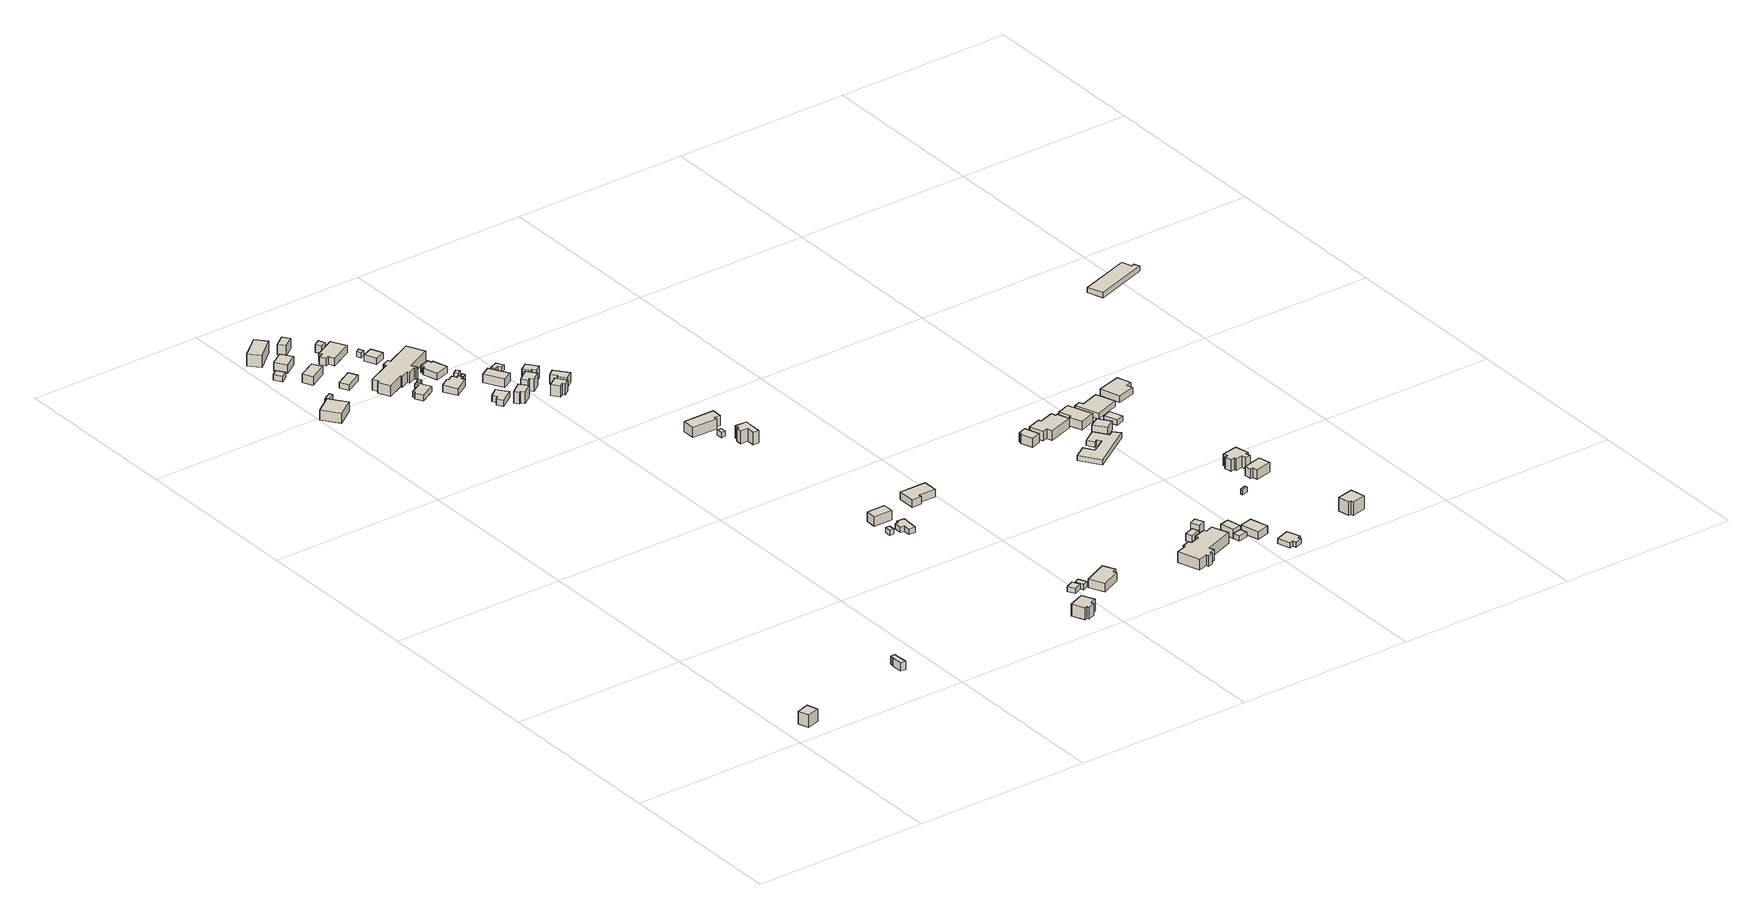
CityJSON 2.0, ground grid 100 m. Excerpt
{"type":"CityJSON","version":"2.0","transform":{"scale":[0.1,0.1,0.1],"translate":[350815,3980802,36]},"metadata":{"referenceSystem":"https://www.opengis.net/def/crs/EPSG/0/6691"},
"CityObjects":{
"building1":{"type":"Building","attributes":{"measuredHeight":8.5},"geometry":[{"type":"Solid","lod":"1","boundaries":[[[[0,1,2,3]],[[2,4,5,3]],[[1,6,4,2]],[[0,7,6,1]],[[3,5,7,0]],[[4,6,7,5]]]]}]},
"building2":{"type":"Building","attributes":{"measuredHeight":4.6},"geometry":[{"type":"Solid","lod":"1","boundaries":[[[[8,9,10,11,12,13]],[[12,14,15,13]],[[11,16,14,12]],[[10,17,16,11]],[[9,18,17,10]],[[8,19,18,9]],[[13,15,19,8]],[[14,16,17,18,19,15]]]]}]},
"building3":{"type":"Building","attributes":{"荒川水系越辺川洪水浸水想定区域（計画規模）.規模":"L1","荒川水系越辺川洪水浸水想定区域（計画規模）.浸水ランク":"2","荒川水系越辺川洪水浸水想定区域（計画規模）.浸水深":0.88,"荒川水系越辺川洪水浸水想定区域（想定最大規模）.規模":"L2","荒川水系越辺川洪水浸水想定区域（想定最大規模）.浸水ランク":"2","荒川水系越辺川洪水浸水想定区域（想定最大規模）.浸水深":1.56,"荒川水系越辺川洪水浸水想定区域（想定最大規模）.継続時間":18.6,"measuredHeight":7.8},"geometry":[{"type":"Solid","lod":"1","boundaries":[[[[20,21,22,23]],[[22,24,25,23]],[[21,26,24,22]],[[20,27,26,21]],[[23,25,27,20]],[[24,26,27,25]]]]}]},
"building4":{"type":"Building","attributes":{"荒川水系越辺川洪水浸水想定区域（計画規模）.規模":"L1","荒川水系越辺川洪水浸水想定区域（計画規模）.浸水ランク":"2","荒川水系越辺川洪水浸水想定区域（計画規模）.浸水深":0.84,"荒川水系越辺川洪水浸水想定区域（想定最大規模）.規模":"L2","荒川水系越辺川洪水浸水想定区域（想定最大規模）.浸水ランク":"2","荒川水系越辺川洪水浸水想定区域（想定最大規模）.浸水深":1.52,"荒川水系越辺川洪水浸水想定区域（想定最大規模）.継続時間":18.6,"measuredHeight":3},"geometry":[{"type":"Solid","lod":"1","boundaries":[[[[28,29,30,31]],[[30,32,33,31]],[[29,34,32,30]],[[28,35,34,29]],[[31,33,35,28]],[[32,34,35,33]]]]}]},
"building5":{"type":"Building","attributes":{"荒川水系越辺川洪水浸水想定区域（計画規模）.規模":"L1","荒川水系越辺川洪水浸水想定区域（計画規模）.浸水ランク":"2","荒川水系越辺川洪水浸水想定区域（計画規模）.浸水深":0.85,"荒川水系越辺川洪水浸水想定区域（想定最大規模）.規模":"L2","荒川水系越辺川洪水浸水想定区域（想定最大規模）.浸水ランク":"2","荒川水系越辺川洪水浸水想定区域（想定最大規模）.浸水深":1.52,"荒川水系越辺川洪水浸水想定区域（想定最大規模）.継続時間":15.31,"measuredHeight":3},"geometry":[{"type":"Solid","lod":"1","boundaries":[[[[36,37,38,39]],[[38,40,41,39]],[[37,42,40,38]],[[36,43,42,37]],[[39,41,43,36]],[[40,42,43,41]]]]}]},
"building6":{"type":"Building","attributes":{"荒川水系越辺川洪水浸水想定区域（計画規模）.規模":"L1","荒川水系越辺川洪水浸水想定区域（計画規模）.浸水ランク":"2","荒川水系越辺川洪水浸水想定区域（計画規模）.浸水深":0.8,"荒川水系越辺川洪水浸水想定区域（想定最大規模）.規模":"L2","荒川水系越辺川洪水浸水想定区域（想定最大規模）.浸水ランク":"2","荒川水系越辺川洪水浸水想定区域（想定最大規模）.浸水深":1.47,"荒川水系越辺川洪水浸水想定区域（想定最大規模）.継続時間":18.31,"measuredHeight":9},"geometry":[{"type":"Solid","lod":"1","boundaries":[[[[44,45,46,47]],[[46,48,49,47]],[[45,50,48,46]],[[44,51,50,45]],[[47,49,51,44]],[[48,50,51,49]]]]}]},
"building7":{"type":"Building","attributes":{"荒川水系越辺川洪水浸水想定区域（計画規模）.規模":"L1","荒川水系越辺川洪水浸水想定区域（計画規模）.浸水ランク":"2","荒川水系越辺川洪水浸水想定区域（計画規模）.浸水深":0.89,"荒川水系越辺川洪水浸水想定区域（想定最大規模）.規模":"L2","荒川水系越辺川洪水浸水想定区域（想定最大規模）.浸水ランク":"2","荒川水系越辺川洪水浸水想定区域（想定最大規模）.浸水深":1.56,"荒川水系越辺川洪水浸水想定区域（想定最大規模）.継続時間":15.31,"measuredHeight":7.3},"geometry":[{"type":"Solid","lod":"1","boundaries":[[[[52,53,54,55]],[[54,56,57,55]],[[53,58,56,54]],[[52,59,58,53]],[[55,57,59,52]],[[56,58,59,57]]]]}]},
"building8":{"type":"Building","attributes":{"荒川水系越辺川洪水浸水想定区域（計画規模）.規模":"L1","荒川水系越辺川洪水浸水想定区域（計画規模）.浸水ランク":"2","荒川水系越辺川洪水浸水想定区域（計画規模）.浸水深":0.64,"荒川水系越辺川洪水浸水想定区域（想定最大規模）.規模":"L2","荒川水系越辺川洪水浸水想定区域（想定最大規模）.浸水ランク":"2","荒川水系越辺川洪水浸水想定区域（想定最大規模）.浸水深":1.31,"荒川水系越辺川洪水浸水想定区域（想定最大規模）.継続時間":15.08,"measuredHeight":5.1},"geometry":[{"type":"Solid","lod":"1","boundaries":[[[[60,61,62,63]],[[62,64,65,63]],[[61,66,64,62]],[[60,67,66,61]],[[63,65,67,60]],[[64,66,67,65]]]]}]},
"building9":{"type":"Building","attributes":{"荒川水系越辺川洪水浸水想定区域（計画規模）.規模":"L1","荒川水系越辺川洪水浸水想定区域（計画規模）.浸水ランク":"2","荒川水系越辺川洪水浸水想定区域（計画規模）.浸水深":0.95,"荒川水系越辺川洪水浸水想定区域（想定最大規模）.規模":"L2","荒川水系越辺川洪水浸水想定区域（想定最大規模）.浸水ランク":"2","荒川水系越辺川洪水浸水想定区域（想定最大規模）.浸水深":1.63,"荒川水系越辺川洪水浸水想定区域（想定最大規模）.継続時間":15.08,"measuredHeight":3.7},"geometry":[{"type":"Solid","lod":"1","boundaries":[[[[68,69,70,71]],[[70,72,73,71]],[[69,74,72,70]],[[68,75,74,69]],[[71,73,75,68]],[[72,74,75,73]]]]}]},
"building10":{"type":"Building","attributes":{"荒川水系越辺川洪水浸水想定区域（計画規模）.規模":"L1","荒川水系越辺川洪水浸水想定区域（計画規模）.浸水ランク":"2","荒川水系越辺川洪水浸水想定区域（計画規模）.浸水深":0.82,"荒川水系越辺川洪水浸水想定区域（想定最大規模）.規模":"L2","荒川水系越辺川洪水浸水想定区域（想定最大規模）.浸水ランク":"2","荒川水系越辺川洪水浸水想定区域（想定最大規模）.浸水深":1.48,"荒川水系越辺川洪水浸水想定区域（想定最大規模）.継続時間":18.31,"measuredHeight":6},"geometry":[{"type":"Solid","lod":"1","boundaries":[[[[76,77,78,79]],[[78,80,81,79]],[[77,82,80,78]],[[76,83,82,77]],[[79,81,83,76]],[[80,82,83,81]]]]}]},
"building11":{"type":"Building","attributes":{"荒川水系越辺川洪水浸水想定区域（計画規模）.規模":"L1","荒川水系越辺川洪水浸水想定区域（計画規模）.浸水ランク":"2","荒川水系越辺川洪水浸水想定区域（計画規模）.浸水深":0.77,"荒川水系越辺川洪水浸水想定区域（想定最大規模）.規模":"L2","荒川水系越辺川洪水浸水想定区域（想定最大規模）.浸水ランク":"2","荒川水系越辺川洪水浸水想定区域（想定最大規模）.浸水深":1.44,"荒川水系越辺川洪水浸水想定区域（想定最大規模）.継続時間":5.18,"measuredHeight":3.3},"geometry":[{"type":"Solid","lod":"1","boundaries":[[[[84,85,86,87,88,89,90,91]],[[90,92,93,91]],[[89,94,92,90]],[[88,95,94,89]],[[87,96,95,88]],[[86,97,96,87]],[[85,98,97,86]],[[84,99,98,85]],[[91,93,99,84]],[[92,94,95,96,97,98,99,93]]]]}]},
"building12":{"type":"Building","attributes":{"荒川水系越辺川洪水浸水想定区域（計画規模）.規模":"L1","荒川水系越辺川洪水浸水想定区域（計画規模）.浸水ランク":"2","荒川水系越辺川洪水浸水想定区域（計画規模）.浸水深":0.73,"荒川水系越辺川洪水浸水想定区域（想定最大規模）.規模":"L2","荒川水系越辺川洪水浸水想定区域（想定最大規模）.浸水ランク":"2","荒川水系越辺川洪水浸水想定区域（想定最大規模）.浸水深":1.39,"荒川水系越辺川洪水浸水想定区域（想定最大規模）.継続時間":20.65,"measuredHeight":5.4},"geometry":[{"type":"Solid","lod":"1","boundaries":[[[[100,101,102,103,104,105,106,107]],[[106,108,109,107]],[[105,110,108,106]],[[104,111,110,105]],[[103,112,111,104]],[[102,113,112,103]],[[101,114,113,102]],[[100,115,114,101]],[[107,109,115,100]],[[108,110,111,112,113,114,115,109]]]]}]},
"building13":{"type":"Building","attributes":{"荒川水系越辺川洪水浸水想定区域（計画規模）.規模":"L1","荒川水系越辺川洪水浸水想定区域（計画規模）.浸水ランク":"2","荒川水系越辺川洪水浸水想定区域（計画規模）.浸水深":1.14,"荒川水系越辺川洪水浸水想定区域（想定最大規模）.規模":"L2","荒川水系越辺川洪水浸水想定区域（想定最大規模）.浸水ランク":"2","荒川水系越辺川洪水浸水想定区域（想定最大規模）.浸水深":1.8,"荒川水系越辺川洪水浸水想定区域（想定最大規模）.継続時間":20.65,"measuredHeight":4.6},"geometry":[{"type":"Solid","lod":"1","boundaries":[[[[116,117,118,119]],[[118,120,121,119]],[[117,122,120,118]],[[116,123,122,117]],[[119,121,123,116]],[[120,122,123,121]]]]}]},
"building14":{"type":"Building","attributes":{"荒川水系越辺川洪水浸水想定区域（計画規模）.規模":"L1","荒川水系越辺川洪水浸水想定区域（計画規模）.浸水ランク":"2","荒川水系越辺川洪水浸水想定区域（計画規模）.浸水深":0.7,"荒川水系越辺川洪水浸水想定区域（想定最大規模）.規模":"L2","荒川水系越辺川洪水浸水想定区域（想定最大規模）.浸水ランク":"2","荒川水系越辺川洪水浸水想定区域（想定最大規模）.浸水深":1.37,"荒川水系越辺川洪水浸水想定区域（想定最大規模）.継続時間":5.18,"measuredHeight":3},"geometry":[{"type":"Solid","lod":"1","boundaries":[[[[124,125,126,127]],[[126,128,129,127]],[[125,130,128,126]],[[124,131,130,125]],[[127,129,131,124]],[[128,130,131,129]]]]}]},
"building15":{"type":"Building","attributes":{"荒川水系越辺川洪水浸水想定区域（計画規模）.規模":"L1","荒川水系越辺川洪水浸水想定区域（計画規模）.浸水ランク":"2","荒川水系越辺川洪水浸水想定区域（計画規模）.浸水深":1.06,"荒川水系越辺川洪水浸水想定区域（想定最大規模）.規模":"L2","荒川水系越辺川洪水浸水想定区域（想定最大規模）.浸水ランク":"2","荒川水系越辺川洪水浸水想定区域（想定最大規模）.浸水深":1.71,"荒川水系越辺川洪水浸水想定区域（想定最大規模）.継続時間":5.18,"measuredHeight":9.1},"geometry":[{"type":"Solid","lod":"1","boundaries":[[[[132,133,134,135,136,137,138,139,140,141,142,143,144,145,146,147,148,149]],[[148,150,151,149]],[[147,152,150,148]],[[146,153,152,147]],[[145,154,153,146]],[[144,155,154,145]],[[143,156,155,144]],[[142,157,156,143]],[[141,158,157,142]],[[140,159,158,141]],[[139,160,159,140]],[[138,161,160,139]],[[137,162,161,138]],[[136,163,162,137]],[[135,164,163,136]],[[134,165,164,135]],[[133,166,165,134]],[[132,167,166,133]],[[149,151,167,132]],[[150,152,153,154,155,156,157,158,159,160,161,162,163,164,165,166,167,151]]]]}]},
"building16":{"type":"Building","attributes":{"荒川水系越辺川洪水浸水想定区域（計画規模）.規模":"L1","荒川水系越辺川洪水浸水想定区域（計画規模）.浸水ランク":"2","荒川水系越辺川洪水浸水想定区域（計画規模）.浸水深":1.12,"荒川水系越辺川洪水浸水想定区域（想定最大規模）.規模":"L2","荒川水系越辺川洪水浸水想定区域（想定最大規模）.浸水ランク":"2","荒川水系越辺川洪水浸水想定区域（想定最大規模）.浸水深":1.78,"荒川水系越辺川洪水浸水想定区域（想定最大規模）.継続時間":20.65,"measuredHeight":3},"geometry":[{"type":"Solid","lod":"1","boundaries":[[[[168,169,170,171]],[[170,172,173,171]],[[169,174,172,170]],[[168,175,174,169]],[[171,173,175,168]],[[172,174,175,173]]]]}]},
"building17":{"type":"Building","attributes":{"荒川水系越辺川洪水浸水想定区域（計画規模）.規模":"L1","荒川水系越辺川洪水浸水想定区域（計画規模）.浸水ランク":"2","荒川水系越辺川洪水浸水想定区域（計画規模）.浸水深":0.81,"荒川水系越辺川洪水浸水想定区域（想定最大規模）.規模":"L2","荒川水系越辺川洪水浸水想定区域（想定最大規模）.浸水ランク":"2","荒川水系越辺川洪水浸水想定区域（想定最大規模）.浸水深":1.47,"荒川水系越辺川洪水浸水想定区域（想定最大規模）.継続時間":17.26,"measuredHeight":4},"geometry":[{"type":"Solid","lod":"1","boundaries":[[[[176,177,178,179]],[[178,180,181,179]],[[177,182,180,178]],[[176,183,182,177]],[[179,181,183,176]],[[180,182,183,181]]]]}]},
"building18":{"type":"Building","attributes":{"荒川水系越辺川洪水浸水想定区域（計画規模）.規模":"L1","荒川水系越辺川洪水浸水想定区域（計画規模）.浸水ランク":"2","荒川水系越辺川洪水浸水想定区域（計画規模）.浸水深":0.92,"荒川水系越辺川洪水浸水想定区域（想定最大規模）.規模":"L2","荒川水系越辺川洪水浸水想定区域（想定最大規模）.浸水ランク":"2","荒川水系越辺川洪水浸水想定区域（想定最大規模）.浸水深":1.57,"荒川水系越辺川洪水浸水想定区域（想定最大規模）.継続時間":20.56,"measuredHeight":4.7},"geometry":[{"type":"Solid","lod":"1","boundaries":[[[[184,185,186,187,188,189,190,191,192,193]],[[192,194,195,193]],[[191,196,194,192]],[[190,197,196,191]],[[189,198,197,190]],[[188,199,198,189]],[[187,200,199,188]],[[186,201,200,187]],[[185,202,201,186]],[[184,203,202,185]],[[193,195,203,184]],[[194,196,197,198,199,200,201,202,203,195]]]]}]},
"building19":{"type":"Building","attributes":{"measuredHeight":8.1},"geometry":[{"type":"Solid","lod":"1","boundaries":[[[[204,205,206,207,208,209,210,211]],[[210,212,213,211]],[[209,214,212,210]],[[208,215,214,209]],[[207,216,215,208]],[[206,217,216,207]],[[205,218,217,206]],[[204,219,218,205]],[[211,213,219,204]],[[212,214,215,216,217,218,219,213]]]]}]},
"building20":{"type":"Building","attributes":{"荒川水系越辺川洪水浸水想定区域（計画規模）.規模":"L1","荒川水系越辺川洪水浸水想定区域（計画規模）.浸水ランク":"2","荒川水系越辺川洪水浸水想定区域（計画規模）.浸水深":1.07,"荒川水系越辺川洪水浸水想定区域（想定最大規模）.規模":"L2","荒川水系越辺川洪水浸水想定区域（想定最大規模）.浸水ランク":"2","荒川水系越辺川洪水浸水想定区域（想定最大規模）.浸水深":1.74,"荒川水系越辺川洪水浸水想定区域（想定最大規模）.継続時間":18.5,"measuredHeight":4.2},"geometry":[{"type":"Solid","lod":"1","boundaries":[[[[220,221,222,223,224,225]],[[224,226,227,225]],[[223,228,226,224]],[[222,229,228,223]],[[221,230,229,222]],[[220,231,230,221]],[[225,227,231,220]],[[226,228,229,230,231,227]]]]}]},
"building21":{"type":"Building","attributes":{"荒川水系越辺川洪水浸水想定区域（計画規模）.規模":"L1","荒川水系越辺川洪水浸水想定区域（計画規模）.浸水ランク":"2","荒川水系越辺川洪水浸水想定区域（計画規模）.浸水深":0.84,"荒川水系越辺川洪水浸水想定区域（想定最大規模）.規模":"L2","荒川水系越辺川洪水浸水想定区域（想定最大規模）.浸水ランク":"2","荒川水系越辺川洪水浸水想定区域（想定最大規模）.浸水深":1.49,"荒川水系越辺川洪水浸水想定区域（想定最大規模）.継続時間":20.56,"measuredHeight":5},"geometry":[{"type":"Solid","lod":"1","boundaries":[[[[232,233,234,235,236,237,238,239]],[[238,240,241,239]],[[237,242,240,238]],[[236,243,242,237]],[[235,244,243,236]],[[234,245,244,235]],[[233,246,245,234]],[[232,247,246,233]],[[239,241,247,232]],[[240,242,243,244,245,246,247,241]]]]}]},
"building22":{"type":"Building","attributes":{"荒川水系越辺川洪水浸水想定区域（計画規模）.規模":"L1","荒川水系越辺川洪水浸水想定区域（計画規模）.浸水ランク":"2","荒川水系越辺川洪水浸水想定区域（計画規模）.浸水深":1.14,"荒川水系越辺川洪水浸水想定区域（想定最大規模）.規模":"L2","荒川水系越辺川洪水浸水想定区域（想定最大規模）.浸水ランク":"2","荒川水系越辺川洪水浸水想定区域（想定最大規模）.浸水深":1.79,"荒川水系越辺川洪水浸水想定区域（想定最大規模）.継続時間":20.56,"measuredHeight":3},"geometry":[{"type":"Solid","lod":"1","boundaries":[[[[248,249,250,251]],[[250,252,253,251]],[[249,254,252,250]],[[248,255,254,249]],[[251,253,255,248]],[[252,254,255,253]]]]}]},
"building23":{"type":"Building","attributes":{"荒川水系越辺川洪水浸水想定区域（計画規模）.規模":"L1","荒川水系越辺川洪水浸水想定区域（計画規模）.浸水ランク":"2","荒川水系越辺川洪水浸水想定区域（計画規模）.浸水深":0.97,"荒川水系越辺川洪水浸水想定区域（想定最大規模）.規模":"L2","荒川水系越辺川洪水浸水想定区域（想定最大規模）.浸水ランク":"2","荒川水系越辺川洪水浸水想定区域（想定最大規模）.浸水深":1.62,"荒川水系越辺川洪水浸水想定区域（想定最大規模）.継続時間":20.56,"measuredHeight":3},"geometry":[{"type":"Solid","lod":"1","boundaries":[[[[256,257,258,259]],[[258,260,261,259]],[[257,262,260,258]],[[256,263,262,257]],[[259,261,263,256]],[[260,262,263,261]]]]}]},
"building24":{"type":"Building","attributes":{"荒川水系越辺川洪水浸水想定区域（計画規模）.規模":"L1","荒川水系越辺川洪水浸水想定区域（計画規模）.浸水ランク":"2","荒川水系越辺川洪水浸水想定区域（計画規模）.浸水深":0.73,"荒川水系越辺川洪水浸水想定区域（想定最大規模）.規模":"L2","荒川水系越辺川洪水浸水想定区域（想定最大規模）.浸水ランク":"2","荒川水系越辺川洪水浸水想定区域（想定最大規模）.浸水深":1.4,"荒川水系越辺川洪水浸水想定区域（想定最大規模）.継続時間":5.43,"measuredHeight":6.6},"geometry":[{"type":"Solid","lod":"1","boundaries":[[[[264,265,266,267,268,269]],[[268,270,271,269]],[[267,272,270,268]],[[266,273,272,267]],[[265,274,273,266]],[[264,275,274,265]],[[269,271,275,264]],[[270,272,273,274,275,271]]]]}]},
"building25":{"type":"Building","attributes":{"荒川水系越辺川洪水浸水想定区域（計画規模）.規模":"L1","荒川水系越辺川洪水浸水想定区域（計画規模）.浸水ランク":"1","荒川水系越辺川洪水浸水想定区域（計画規模）.浸水深":0.21,"荒川水系越辺川洪水浸水想定区域（想定最大規模）.規模":"L2","荒川水系越辺川洪水浸水想定区域（想定最大規模）.浸水ランク":"2","荒川水系越辺川洪水浸水想定区域（想定最大規模）.浸水深":0.56,"荒川水系越辺川洪水浸水想定区域（想定最大規模）.継続時間":0,"measuredHeight":3},"geometry":[{"type":"Solid","lod":"1","boundaries":[[[[276,277,278,279]],[[278,280,281,279]],[[277,282,280,278]],[[276,283,282,277]],[[279,281,283,276]],[[280,282,283,281]]]]}]},
"building26":{"type":"Building","attributes":{"荒川水系越辺川洪水浸水想定区域（計画規模）.規模":"L1","荒川水系越辺川洪水浸水想定区域（計画規模）.浸水ランク":"2","荒川水系越辺川洪水浸水想定区域（計画規模）.浸水深":0.98,"荒川水系越辺川洪水浸水想定区域（想定最大規模）.規模":"L2","荒川水系越辺川洪水浸水想定区域（想定最大規模）.浸水ランク":"2","荒川水系越辺川洪水浸水想定区域（想定最大規模）.浸水深":1.63,"荒川水系越辺川洪水浸水想定区域（想定最大規模）.継続時間":68.01,"measuredHeight":6.2},"geometry":[{"type":"Solid","lod":"1","boundaries":[[[[284,285,286,287]],[[286,288,289,287]],[[285,290,288,286]],[[284,291,290,285]],[[287,289,291,284]],[[288,290,291,289]]]]}]},
"building27":{"type":"Building","attributes":{"荒川水系越辺川洪水浸水想定区域（想定最大規模）.規模":"L2","荒川水系越辺川洪水浸水想定区域（想定最大規模）.浸水ランク":"1","荒川水系越辺川洪水浸水想定区域（想定最大規模）.浸水深":0.04,"荒川水系越辺川洪水浸水想定区域（想定最大規模）.継続時間":0,"measuredHeight":3},"geometry":[{"type":"Solid","lod":"1","boundaries":[[[[292,293,294,295,296,297,298,299]],[[298,300,301,299]],[[297,302,300,298]],[[296,303,302,297]],[[295,304,303,296]],[[294,305,304,295]],[[293,306,305,294]],[[292,307,306,293]],[[299,301,307,292]],[[300,302,303,304,305,306,307,301]]]]}]},
"building28":{"type":"Building","attributes":{"荒川水系越辺川洪水浸水想定区域（計画規模）.規模":"L1","荒川水系越辺川洪水浸水想定区域（計画規模）.浸水ランク":"1","荒川水系越辺川洪水浸水想定区域（計画規模）.浸水深":0.23,"荒川水系越辺川洪水浸水想定区域（想定最大規模）.規模":"L2","荒川水系越辺川洪水浸水想定区域（想定最大規模）.浸水ランク":"1","荒川水系越辺川洪水浸水想定区域（想定最大規模）.浸水深":0.02,"荒川水系越辺川洪水浸水想定区域（想定最大規模）.継続時間":0,"measuredHeight":7.4},"geometry":[{"type":"Solid","lod":"1","boundaries":[[[[308,309,310,311]],[[310,312,313,311]],[[309,314,312,310]],[[308,315,314,309]],[[311,313,315,308]],[[312,314,315,313]]]]}]},
"building29":{"type":"Building","attributes":{"measuredHeight":3},"geometry":[{"type":"Solid","lod":"1","boundaries":[[[[316,317,318,319]],[[318,320,321,319]],[[317,322,320,318]],[[316,323,322,317]],[[319,321,323,316]],[[320,322,323,321]]]]}]},
"building30":{"type":"Building","attributes":{"荒川水系越辺川洪水浸水想定区域（計画規模）.規模":"L1","荒川水系越辺川洪水浸水想定区域（計画規模）.浸水ランク":"1","荒川水系越辺川洪水浸水想定区域（計画規模）.浸水深":0.16,"荒川水系越辺川洪水浸水想定区域（想定最大規模）.規模":"L2","荒川水系越辺川洪水浸水想定区域（想定最大規模）.浸水ランク":"2","荒川水系越辺川洪水浸水想定区域（想定最大規模）.浸水深":0.81,"荒川水系越辺川洪水浸水想定区域（想定最大規模）.継続時間":5.43,"measuredHeight":8.3},"geometry":[{"type":"Solid","lod":"1","boundaries":[[[[324,325,326,327,328,329]],[[328,330,331,329]],[[327,332,330,328]],[[326,333,332,327]],[[325,334,333,326]],[[324,335,334,325]],[[329,331,335,324]],[[330,332,333,334,335,331]]]]}]},
"building31":{"type":"Building","attributes":{"measuredHeight":3},"geometry":[{"type":"Solid","lod":"1","boundaries":[[[[336,337,338,339]],[[338,340,341,339]],[[337,342,340,338]],[[336,343,342,337]],[[339,341,343,336]],[[340,342,343,341]]]]}]},
"building32":{"type":"Building","attributes":{"荒川水系越辺川洪水浸水想定区域（計画規模）.規模":"L1","荒川水系越辺川洪水浸水想定区域（計画規模）.浸水ランク":"1","荒川水系越辺川洪水浸水想定区域（計画規模）.浸水深":0.22,"荒川水系越辺川洪水浸水想定区域（想定最大規模）.規模":"L2","荒川水系越辺川洪水浸水想定区域（想定最大規模）.浸水ランク":"2","荒川水系越辺川洪水浸水想定区域（想定最大規模）.浸水深":0.88,"荒川水系越辺川洪水浸水想定区域（想定最大規模）.継続時間":5.43,"measuredHeight":6.3},"geometry":[{"type":"Solid","lod":"1","boundaries":[[[[344,345,346,347,348,349]],[[348,350,351,349]],[[347,352,350,348]],[[346,353,352,347]],[[345,354,353,346]],[[344,355,354,345]],[[349,351,355,344]],[[350,352,353,354,355,351]]]]}]},
"building33":{"type":"Building","attributes":{"荒川水系越辺川洪水浸水想定区域（計画規模）.規模":"L1","荒川水系越辺川洪水浸水想定区域（計画規模）.浸水ランク":"2","荒川水系越辺川洪水浸水想定区域（計画規模）.浸水深":1.26,"荒川水系越辺川洪水浸水想定区域（想定最大規模）.規模":"L2","荒川水系越辺川洪水浸水想定区域（想定最大規模）.浸水ランク":"2","荒川水系越辺川洪水浸水想定区域（想定最大規模）.浸水深":1.91,"荒川水系越辺川洪水浸水想定区域（想定最大規模）.継続時間":68.01,"measuredHeight":3},"geometry":[{"type":"Solid","lod":"1","boundaries":[[[[356,357,358,359,360,361]],[[360,362,363,361]],[[359,364,362,360]],[[358,365,364,359]],[[357,366,365,358]],[[356,367,366,357]],[[361,363,367,356]],[[362,364,365,366,367,363]]]]}]},
"building34":{"type":"Building","attributes":{"荒川水系越辺川洪水浸水想定区域（計画規模）.規模":"L1","荒川水系越辺川洪水浸水想定区域（計画規模）.浸水ランク":"2","荒川水系越辺川洪水浸水想定区域（計画規模）.浸水深":0.81,"荒川水系越辺川洪水浸水想定区域（想定最大規模）.規模":"L2","荒川水系越辺川洪水浸水想定区域（想定最大規模）.浸水ランク":"2","荒川水系越辺川洪水浸水想定区域（想定最大規模）.浸水深":1.46,"荒川水系越辺川洪水浸水想定区域（想定最大規模）.継続時間":68.01,"measuredHeight":7.8},"geometry":[{"type":"Solid","lod":"1","boundaries":[[[[368,369,370,371,372,373]],[[372,374,375,373]],[[371,376,374,372]],[[370,377,376,371]],[[369,378,377,370]],[[368,379,378,369]],[[373,375,379,368]],[[374,376,377,378,379,375]]]]}]},
"building35":{"type":"Building","attributes":{"measuredHeight":6.1},"geometry":[{"type":"Solid","lod":"1","boundaries":[[[[380,381,382,383,384,385]],[[384,386,387,385]],[[383,388,386,384]],[[382,389,388,383]],[[381,390,389,382]],[[380,391,390,381]],[[385,387,391,380]],[[386,388,389,390,391,387]]]]}]},
"building36":{"type":"Building","attributes":{"荒川水系越辺川洪水浸水想定区域（計画規模）.規模":"L1","荒川水系越辺川洪水浸水想定区域（計画規模）.浸水ランク":"2","荒川水系越辺川洪水浸水想定区域（計画規模）.浸水深":1.05,"荒川水系越辺川洪水浸水想定区域（想定最大規模）.規模":"L2","荒川水系越辺川洪水浸水想定区域（想定最大規模）.浸水ランク":"2","荒川水系越辺川洪水浸水想定区域（想定最大規模）.浸水深":1.7,"荒川水系越辺川洪水浸水想定区域（想定最大規模）.継続時間":5.43,"measuredHeight":7.3},"geometry":[{"type":"Solid","lod":"1","boundaries":[[[[392,393,394,395,396,397]],[[396,398,399,397]],[[395,400,398,396]],[[394,401,400,395]],[[393,402,401,394]],[[392,403,402,393]],[[397,399,403,392]],[[398,400,401,402,403,399]]]]}]},
"building37":{"type":"Building","attributes":{"荒川水系越辺川洪水浸水想定区域（計画規模）.規模":"L1","荒川水系越辺川洪水浸水想定区域（計画規模）.浸水ランク":"1","荒川水系越辺川洪水浸水想定区域（計画規模）.浸水深":0.05,"荒川水系越辺川洪水浸水想定区域（想定最大規模）.規模":"L2","荒川水系越辺川洪水浸水想定区域（想定最大規模）.浸水ランク":"2","荒川水系越辺川洪水浸水想定区域（想定最大規模）.浸水深":0.71,"荒川水系越辺川洪水浸水想定区域（想定最大規模）.継続時間":1.88,"measuredHeight":3},"geometry":[{"type":"Solid","lod":"1","boundaries":[[[[404,405,406,407]],[[406,408,409,407]],[[405,410,408,406]],[[404,411,410,405]],[[407,409,411,404]],[[408,410,411,409]]]]}]},
"building38":{"type":"Building","attributes":{"荒川水系越辺川洪水浸水想定区域（計画規模）.規模":"L1","荒川水系越辺川洪水浸水想定区域（計画規模）.浸水ランク":"1","荒川水系越辺川洪水浸水想定区域（計画規模）.浸水深":0.04,"荒川水系越辺川洪水浸水想定区域（想定最大規模）.規模":"L2","荒川水系越辺川洪水浸水想定区域（想定最大規模）.浸水ランク":"2","荒川水系越辺川洪水浸水想定区域（想定最大規模）.浸水深":0.7,"荒川水系越辺川洪水浸水想定区域（想定最大規模）.継続時間":20.4,"measuredHeight":8.5},"geometry":[{"type":"Solid","lod":"1","boundaries":[[[[412,413,414,415,416,417]],[[416,418,419,417]],[[415,420,418,416]],[[414,421,420,415]],[[413,422,421,414]],[[412,423,422,413]],[[417,419,423,412]],[[418,420,421,422,423,419]]]]}]},
"building39":{"type":"Building","attributes":{"荒川水系越辺川洪水浸水想定区域（計画規模）.規模":"L1","荒川水系越辺川洪水浸水想定区域（計画規模）.浸水ランク":"1","荒川水系越辺川洪水浸水想定区域（計画規模）.浸水深":0.02,"荒川水系越辺川洪水浸水想定区域（想定最大規模）.規模":"L2","荒川水系越辺川洪水浸水想定区域（想定最大規模）.浸水ランク":"2","荒川水系越辺川洪水浸水想定区域（想定最大規模）.浸水深":0.52,"荒川水系越辺川洪水浸水想定区域（想定最大規模）.継続時間":1.88,"measuredHeight":8.2},"geometry":[{"type":"Solid","lod":"1","boundaries":[[[[424,425,426,427,428,429,430,431]],[[430,432,433,431]],[[429,434,432,430]],[[428,435,434,429]],[[427,436,435,428]],[[426,437,436,427]],[[425,438,437,426]],[[424,439,438,425]],[[431,433,439,424]],[[432,434,435,436,437,438,439,433]]]]}]},
"building40":{"type":"Building","attributes":{"measuredHeight":5.5},"geometry":[{"type":"Solid","lod":"1","boundaries":[[[[440,441,442,443,444,445,446]],[[445,447,448,446]],[[444,449,447,445]],[[443,450,449,444]],[[442,451,450,443]],[[441,452,451,442]],[[440,453,452,441]],[[446,448,453,440]],[[447,449,450,451,452,453,448]]]]}]},
"building41":{"type":"Building","attributes":{"measuredHeight":8.2},"geometry":[{"type":"Solid","lod":"1","boundaries":[[[[454,455,456,457,458,459,460,461,462,463,464,465,466,467,468,469,470,471]],[[470,472,473,471]],[[469,474,472,470]],[[468,475,474,469]],[[467,476,475,468]],[[466,477,476,467]],[[465,478,477,466]],[[464,479,478,465]],[[463,480,479,464]],[[462,481,480,463]],[[461,482,481,462]],[[460,483,482,461]],[[459,484,483,460]],[[458,485,484,459]],[[457,486,485,458]],[[456,487,486,457]],[[455,488,487,456]],[[454,489,488,455]],[[471,473,489,454]],[[472,474,475,476,477,478,479,480,481,482,483,484,485,486,487,488,489,473]]]]}]},
"building42":{"type":"Building","attributes":{"measuredHeight":5.6},"geometry":[{"type":"Solid","lod":"1","boundaries":[[[[490,491,492,493]],[[492,494,495,493]],[[491,496,494,492]],[[490,497,496,491]],[[493,495,497,490]],[[494,496,497,495]]]]}]},
"building43":{"type":"Building","attributes":{"measuredHeight":6.9},"geometry":[{"type":"Solid","lod":"1","boundaries":[[[[498,499,500,501]],[[500,502,503,501]],[[499,504,502,500]],[[498,505,504,499]],[[501,503,505,498]],[[502,504,505,503]]]]}]},
"building44":{"type":"Building","attributes":{"measuredHeight":2.8},"geometry":[{"type":"Solid","lod":"1","boundaries":[[[[506,507,508,509]],[[508,510,511,509]],[[507,512,510,508]],[[506,513,512,507]],[[509,511,513,506]],[[510,512,513,511]]]]}]},
"building45":{"type":"Building","attributes":{"measuredHeight":5.7},"geometry":[{"type":"Solid","lod":"1","boundaries":[[[[509,514,515,506]],[[515,516,517,506]],[[514,518,516,515]],[[509,519,518,514]],[[506,517,519,509]],[[516,518,519,517]]]]}]},
"building46":{"type":"Building","attributes":{"measuredHeight":5.3},"geometry":[{"type":"Solid","lod":"1","boundaries":[[[[520,521,522,523]],[[522,524,525,523]],[[521,526,524,522]],[[520,527,526,521]],[[523,525,527,520]],[[524,526,527,525]]]]}]},
"building47":{"type":"Building","attributes":{"measuredHeight":3.1},"geometry":[{"type":"Solid","lod":"1","boundaries":[[[[528,529,530,531,532,533,534,535]],[[534,536,537,535]],[[533,538,536,534]],[[532,539,538,533]],[[531,540,539,532]],[[530,541,540,531]],[[529,542,541,530]],[[528,543,542,529]],[[535,537,543,528]],[[536,538,539,540,541,542,543,537]]]]}]},
"building48":{"type":"Building","attributes":{"荒川水系越辺川洪水浸水想定区域（想定最大規模）.規模":"L2","荒川水系越辺川洪水浸水想定区域（想定最大規模）.浸水ランク":"1","荒川水系越辺川洪水浸水想定区域（想定最大規模）.浸水深":0.34,"荒川水系越辺川洪水浸水想定区域（想定最大規模）.継続時間":0,"measuredHeight":7.2},"geometry":[{"type":"Solid","lod":"1","boundaries":[[[[544,545,546,547,548,549]],[[548,550,551,549]],[[547,552,550,548]],[[546,553,552,547]],[[545,554,553,546]],[[544,555,554,545]],[[549,551,555,544]],[[550,552,553,554,555,551]]]]}]},
"building49":{"type":"Building","attributes":{"荒川水系越辺川洪水浸水想定区域（想定最大規模）.規模":"L2","荒川水系越辺川洪水浸水想定区域（想定最大規模）.浸水ランク":"1","荒川水系越辺川洪水浸水想定区域（想定最大規模）.浸水深":0.1,"荒川水系越辺川洪水浸水想定区域（想定最大規模）.継続時間":0,"measuredHeight":7.3},"geometry":[{"type":"Solid","lod":"1","boundaries":[[[[556,557,558,559,560,561,562,563,564,565]],[[564,566,567,565]],[[563,568,566,564]],[[562,569,568,563]],[[561,570,569,562]],[[560,571,570,561]],[[559,572,571,560]],[[558,573,572,559]],[[557,574,573,558]],[[556,575,574,557]],[[565,567,575,556]],[[566,568,569,570,571,572,573,574,575,567]]]]}]},
"building50":{"type":"Building","attributes":{"荒川水系越辺川洪水浸水想定区域（想定最大規模）.規模":"L2","荒川水系越辺川洪水浸水想定区域（想定最大規模）.浸水ランク":"1","荒川水系越辺川洪水浸水想定区域（想定最大規模）.浸水深":0.25,"荒川水系越辺川洪水浸水想定区域（想定最大規模）.継続時間":0,"measuredHeight":3},"geometry":[{"type":"Solid","lod":"1","boundaries":[[[[576,577,578,579,580,581,582,583,584,585,586,587]],[[586,588,589,587]],[[585,590,588,586]],[[584,591,590,585]],[[583,592,591,584]],[[582,593,592,583]],[[581,594,593,582]],[[580,595,594,581]],[[579,596,595,580]],[[578,597,596,579]],[[577,598,597,578]],[[576,599,598,577]],[[587,589,599,576]],[[588,590,591,592,593,594,595,596,597,598,599,589]]]]}]},
"building51":{"type":"Building","attributes":{"measuredHeight":3},"geometry":[{"type":"Solid","lod":"1","boundaries":[[[[600,601,602,603]],[[602,604,605,603]],[[601,606,604,602]],[[600,607,606,601]],[[603,605,607,600]],[[604,606,607,605]]]]}]},
"building52":{"type":"Building","attributes":{"荒川水系越辺川洪水浸水想定区域（想定最大規模）.規模":"L2","荒川水系越辺川洪水浸水想定区域（想定最大規模）.浸水ランク":"1","荒川水系越辺川洪水浸水想定区域（想定最大規模）.浸水深":0.003,"荒川水系越辺川洪水浸水想定区域（想定最大規模）.継続時間":0,"measuredHeight":6.8},"geometry":[{"type":"Solid","lod":"1","boundaries":[[[[608,609,610,611]],[[610,612,613,611]],[[609,614,612,610]],[[608,615,614,609]],[[611,613,615,608]],[[612,614,615,613]]]]}]},
"building53":{"type":"Building","attributes":{"荒川水系越辺川洪水浸水想定区域（想定最大規模）.規模":"L2","荒川水系越辺川洪水浸水想定区域（想定最大規模）.浸水ランク":"1","荒川水系越辺川洪水浸水想定区域（想定最大規模）.浸水深":0.2,"荒川水系越辺川洪水浸水想定区域（想定最大規模）.継続時間":0,"measuredHeight":6.3},"geometry":[{"type":"Solid","lod":"1","boundaries":[[[[616,617,618,619,620,621]],[[620,622,623,621]],[[619,624,622,620]],[[618,625,624,619]],[[617,626,625,618]],[[616,627,626,617]],[[621,623,627,616]],[[622,624,625,626,627,623]]]]}]},
"building54":{"type":"Building","attributes":{"measuredHeight":8.2},"geometry":[{"type":"Solid","lod":"1","boundaries":[[[[628,629,630,631,632,633]],[[632,634,635,633]],[[631,636,634,632]],[[630,637,636,631]],[[629,638,637,630]],[[628,639,638,629]],[[633,635,639,628]],[[634,636,637,638,639,635]]]]}]},
"building55":{"type":"Building","attributes":{"measuredHeight":6.4},"geometry":[{"type":"Solid","lod":"1","boundaries":[[[[640,641,642,643,644,645]],[[644,646,647,645]],[[643,648,646,644]],[[642,649,648,643]],[[641,650,649,642]],[[640,651,650,641]],[[645,647,651,640]],[[646,648,649,650,651,647]]]]}]},
"building56":{"type":"Building","attributes":{"measuredHeight":8.2},"geometry":[{"type":"Solid","lod":"1","boundaries":[[[[652,653,654,655,656,657,658,659,660,661,662,663]],[[662,664,665,663]],[[661,666,664,662]],[[660,667,666,661]],[[659,668,667,660]],[[658,669,668,659]],[[657,670,669,658]],[[656,671,670,657]],[[655,672,671,656]],[[654,673,672,655]],[[653,674,673,654]],[[652,675,674,653]],[[663,665,675,652]],[[664,666,667,668,669,670,671,672,673,674,675,665]]]]}]},
"building57":{"type":"Building","attributes":{"荒川水系越辺川洪水浸水想定区域（想定最大規模）.規模":"L2","荒川水系越辺川洪水浸水想定区域（想定最大規模）.浸水ランク":"1","荒川水系越辺川洪水浸水想定区域（想定最大規模）.浸水深":0.19,"荒川水系越辺川洪水浸水想定区域（想定最大規模）.継続時間":0,"measuredHeight":3},"geometry":[{"type":"Solid","lod":"1","boundaries":[[[[676,677,678,679]],[[678,680,681,679]],[[677,682,680,678]],[[676,683,682,677]],[[679,681,683,676]],[[680,682,683,681]]]]}]},
"building58":{"type":"Building","attributes":{"荒川水系越辺川洪水浸水想定区域（想定最大規模）.規模":"L2","荒川水系越辺川洪水浸水想定区域（想定最大規模）.浸水ランク":"1","荒川水系越辺川洪水浸水想定区域（想定最大規模）.浸水深":0.02,"荒川水系越辺川洪水浸水想定区域（想定最大規模）.継続時間":0,"measuredHeight":3.4},"geometry":[{"type":"Solid","lod":"1","boundaries":[[[[684,685,686,687,688,689]],[[688,690,691,689]],[[687,692,690,688]],[[686,693,692,687]],[[685,694,693,686]],[[684,695,694,685]],[[689,691,695,684]],[[690,692,693,694,695,691]]]]}]},
"building59":{"type":"Building","attributes":{"荒川水系越辺川洪水浸水想定区域（想定最大規模）.規模":"L2","荒川水系越辺川洪水浸水想定区域（想定最大規模）.浸水ランク":"1","荒川水系越辺川洪水浸水想定区域（想定最大規模）.浸水深":0.1,"荒川水系越辺川洪水浸水想定区域（想定最大規模）.継続時間":0,"measuredHeight":4.4},"geometry":[{"type":"Solid","lod":"1","boundaries":[[[[696,697,698,699,700,701]],[[700,702,703,701]],[[699,704,702,700]],[[698,705,704,699]],[[697,706,705,698]],[[696,707,706,697]],[[701,703,707,696]],[[702,704,705,706,707,703]]]]}]},
"building60":{"type":"Building","attributes":{"measuredHeight":3},"geometry":[{"type":"Solid","lod":"1","boundaries":[[[[708,709,710,711,712,713]],[[712,714,715,713]],[[711,716,714,712]],[[710,717,716,711]],[[709,718,717,710]],[[708,719,718,709]],[[713,715,719,708]],[[714,716,717,718,719,715]]]]}]}
},
"vertices":[
[78,121,28],[150,144,28],[170,83,28],[98,59,28],[170,83,99],[98,59,99],[150,144,99],[78,121,99],
[826,322,26],[830,236,26],[799,236,26],[796,299,26],[802,300,26],[802,323,26],[802,300,72],[802,323,72],[796,299,72],[799,236,72],[830,236,72],[826,322,72],
[100,4052,4],[169,3961,4],[70,3890,4],[3,3981,4],[70,3890,60],[3,3981,60],[169,3961,60],[100,4052,60],
[163,4117,6],[173,4099,6],[125,4072,6],[115,4090,6],[125,4072,36],[115,4090,36],[173,4099,36],[163,4117,36],
[90,4461,5],[120,4418,5],[81,4391,5],[54,4435,5],[81,4391,35],[54,4435,35],[120,4418,35],[90,4461,35],
[147,4722,3],[197,4663,3],[85,4568,3],[34,4627,3],[85,4568,72],[34,4627,72],[197,4663,72],[147,4722,72],
[223,4489,6],[149,4440,6],[107,4502,6],[181,4552,6],[107,4502,56],[181,4552,56],[149,4440,56],[223,4489,56],
[280,4326,7],[178,4271,7],[152,4327,7],[251,4380,7],[152,4327,55],[251,4380,55],[178,4271,55],[280,4326,55],
[386,4176,5],[293,4124,5],[269,4175,5],[362,4227,5],[269,4175,37],[362,4227,37],[293,4124,37],[386,4176,37],
[279,4666,6],[307,4629,6],[247,4585,6],[219,4621,6],[247,4585,66],[219,4621,66],[307,4629,66],[279,4666,66],
[565,3915,7],[556,3935,7],[573,3944,7],[611,3867,7],[526,3820,7],[502,3862,7],[510,3869,7],[505,3881,7],[510,3869,39],[505,3881,39],[502,3862,39],[526,3820,39],[611,3867,39],[573,3944,39],[556,3935,39],[565,3915,39],
[467,4514,3],[510,4433,3],[385,4367,3],[368,4400,3],[349,4390,3],[331,4423,3],[358,4437,3],[350,4453,3],[358,4437,46],[350,4453,46],[331,4423,46],[349,4390,46],[368,4400,46],[385,4367,46],[510,4433,46],[467,4514,46],
[421,4552,3],[438,4518,3],[404,4500,3],[387,4532,3],[404,4500,49],[387,4532,49],[438,4518,49],[421,4552,49],
[602,3966,7],[611,3950,7],[593,3940,7],[584,3956,7],[593,3940,37],[584,3956,37],[611,3950,37],[602,3966,37],
[723,4228,3],[770,4129,3],[627,4058,3],[644,4025,3],[628,4017,3],[622,4028,3],[580,4006,3],[572,4019,3],[526,3996,3],[521,4005,3],[425,3957,3],[394,4024,3],[406,4031,3],[389,4064,3],[529,4133,3],[522,4148,3],[563,4168,3],[570,4153,3],[563,4168,64],[570,4153,64],[522,4148,64],[529,4133,64],[389,4064,64],[406,4031,64],[394,4024,64],[425,3957,64],[521,4005,64],[526,3996,64],[572,4019,64],[580,4006,64],[622,4028,64],[628,4017,64],[644,4025,64],[627,4058,64],[770,4129,64],[723,4228,64],
[548,4386,3],[560,4363,3],[536,4350,3],[525,4374,3],[536,4350,33],[525,4374,33],[560,4363,33],[548,4386,33],
[589,4343,4],[618,4276,4],[558,4251,4],[529,4318,4],[558,4251,39],[529,4318,39],[618,4276,39],[589,4343,39],
[762,3860,4],[776,3869,4],[788,3848,4],[772,3838,4],[783,3819,4],[698,3764,4],[657,3839,4],[710,3873,4],[716,3865,4],[748,3886,4],[716,3865,42],[748,3886,42],[710,3873,42],[657,3839,42],[698,3764,42],[783,3819,42],[772,3838,42],[788,3848,42],[776,3869,42],[762,3860,42],
[1927,134,26],[1891,118,26],[1897,104,26],[1856,87,26],[1850,101,26],[1837,94,26],[1804,166,26],[1895,205,26],[1804,166,94],[1895,205,94],[1837,94,94],[1850,101,94],[1856,87,94],[1897,104,94],[1891,118,94],[1927,134,94],
[890,3595,5],[813,3540,5],[792,3575,5],[811,3590,5],[795,3614,5],[846,3654,5],[795,3614,39],[846,3654,39],[811,3590,39],[792,3575,39],[813,3540,39],[890,3595,39],
[786,3973,5],[706,3948,5],[680,4032,5],[693,4036,5],[686,4057,5],[743,4075,5],[750,4053,5],[760,4056,5],[750,4053,43],[760,4056,43],[743,4075,43],[686,4057,43],[693,4036,43],[680,4032,43],[706,3948,43],[786,3973,43],
[814,3884,3],[822,3870,3],[802,3858,3],[795,3872,3],[802,3858,33],[795,3872,33],[822,3870,33],[814,3884,33],
[809,3932,4],[822,3913,4],[797,3896,4],[784,3914,4],[797,3896,34],[784,3914,34],[822,3913,34],[809,3932,34],
[934,3583,6],[970,3538,6],[915,3499,6],[899,3518,6],[888,3509,6],[870,3535,6],[888,3509,72],[870,3535,72],[899,3518,72],[915,3499,72],[970,3538,72],[934,3583,72],
[1592,1388,18],[1592,1354,18],[1567,1354,18],[1567,1388,18],[1567,1354,48],[1567,1388,48],[1592,1354,48],[1592,1388,48],
[929,3827,3],[989,3722,3],[932,3690,3],[873,3794,3],[932,3690,51],[873,3794,51],[989,3722,51],[929,3827,51],
[1692,1400,20],[1686,1300,20],[1645,1302,20],[1647,1340,20],[1624,1341,20],[1627,1388,20],[1646,1387,20],[1647,1402,20],[1646,1387,50],[1647,1402,50],[1627,1388,50],[1624,1341,50],[1647,1340,50],[1645,1302,50],[1686,1300,50],[1692,1400,50],
[1561,1533,18],[1669,1533,18],[1669,1472,18],[1561,1472,18],[1669,1472,72],[1561,1472,72],[1669,1533,72],[1561,1533,72],
[1974,390,28],[1996,349,28],[1951,326,28],[1930,367,28],[1951,326,58],[1930,367,58],[1996,349,58],[1974,390,58],
[1070,3602,8],[1020,3565,8],[1004,3585,8],[988,3573,8],[965,3604,8],[1030,3654,8],[965,3604,79],[1030,3654,79],[988,3573,79],[1004,3585,79],[1020,3565,79],[1070,3602,79],
[2015,393,28],[2037,348,28],[2007,333,28],[1985,378,28],[2007,333,58],[1985,378,58],[2037,348,58],[2015,393,58],
[1117,3524,8],[1155,3470,8],[1122,3443,8],[1113,3457,8],[1090,3440,8],[1059,3482,8],[1090,3440,71],[1059,3482,71],[1113,3457,71],[1122,3443,71],[1155,3470,71],[1117,3524,71],
[1010,3871,2],[1034,3830,2],[1010,3819,2],[998,3837,2],[978,3827,2],[965,3850,2],[978,3827,32],[965,3850,32],[998,3837,32],[1010,3819,32],[1034,3830,32],[1010,3871,32],
[1090,3636,3],[1074,3656,3],[1064,3649,3],[1035,3687,3],[1079,3720,3],[1123,3661,3],[1079,3720,73],[1123,3661,73],[1035,3687,73],[1064,3649,73],[1074,3656,73],[1090,3636,73],
[2173,402,27],[2206,337,27],[2182,325,27],[2191,307,27],[2080,254,27],[2038,338,27],[2080,254,76],[2038,338,76],[2191,307,76],[2182,325,76],[2206,337,76],[2173,402,76],
[1177,3500,4],[1146,3542,4],[1154,3550,4],[1130,3583,4],[1165,3610,4],[1224,3534,4],[1165,3610,59],[1224,3534,59],[1130,3583,59],[1154,3550,59],[1146,3542,59],[1177,3500,59],
[1505,2668,14],[1508,2634,14],[1483,2632,14],[1480,2666,14],[1483,2632,44],[1480,2666,44],[1508,2634,44],[1505,2668,44],
[1560,2803,4],[1559,2747,4],[1525,2748,4],[1524,2729,4],[1380,2732,4],[1380,2806,4],[1380,2732,63],[1380,2806,63],[1524,2729,63],[1525,2748,63],[1559,2747,63],[1560,2803,63],
[1523,2528,14],[1524,2564,14],[1536,2563,14],[1536,2589,14],[1602,2586,14],[1599,2479,14],[1566,2480,14],[1567,2527,14],[1566,2480,86],[1567,2527,86],[1599,2479,86],[1602,2586,86],[1536,2589,86],[1536,2563,86],[1524,2564,86],[1523,2528,86],
[1977,1552,18],[1975,1523,18],[1879,1525,18],[1879,1509,18],[1823,1509,18],[1823,1608,18],[1976,1607,18],[1823,1608,61],[1976,1607,61],[1823,1509,61],[1879,1509,61],[1879,1525,61],[1975,1523,61],[1977,1552,61],
[2758,346,40],[2766,332,40],[2810,349,40],[2844,255,40],[2676,189,40],[2686,163,40],[2653,151,40],[2657,139,40],[2628,129,40],[2623,144,40],[2570,127,40],[2529,254,40],[2590,274,40],[2585,285,40],[2632,301,40],[2638,285,40],[2695,305,40],[2690,324,40],[2695,305,102],[2690,324,102],[2638,285,102],[2632,301,102],[2585,285,102],[2590,274,102],[2529,254,102],[2570,127,102],[2623,144,102],[2628,129,102],[2657,139,102],[2653,151,102],[2686,163,102],[2676,189,102],[2844,255,102],[2810,349,102],[2766,332,102],[2758,346,102],
[2681,393,45],[2738,415,45],[2752,378,45],[2695,356,45],[2752,378,88],[2695,356,88],[2738,415,88],[2681,393,88],
[2777,445,46],[2798,397,46],[2759,379,46],[2737,426,46],[2759,379,115],[2737,426,115],[2798,397,115],[2777,445,115],
[2935,280,48],[2945,241,48],[2891,230,48],[2883,269,48],[2891,230,76],[2883,269,76],[2945,241,76],[2935,280,76],
[2865,348,48],[2918,360,48],[2918,360,99],[2935,280,99],[2865,348,99],[2883,269,99],
[2975,185,50],[2948,289,50],[3020,308,50],[3048,204,50],[3020,308,93],[3048,204,93],[2948,289,93],[2975,185,93],
[3075,2,54],[3068,22,54],[3047,15,54],[3023,87,54],[3101,116,54],[3128,39,54],[3111,33,54],[3116,16,54],[3111,33,83],[3116,16,83],[3128,39,83],[3101,116,83],[3023,87,83],[3047,15,83],[3068,22,83],[3075,2,83],
[2658,1628,17],[2634,1696,17],[2642,1699,17],[2637,1711,17],[2684,1729,17],[2713,1647,17],[2684,1729,69],[2713,1647,69],[2637,1711,69],[2642,1699,69],[2634,1696,69],[2658,1628,69],
[2874,1762,18],[2883,1737,18],[2894,1741,18],[2918,1671,18],[2777,1623,18],[2765,1656,18],[2737,1647,18],[2709,1723,18],[2785,1749,18],[2790,1734,18],[2785,1749,73],[2790,1734,73],[2709,1723,73],[2737,1647,73],[2765,1656,73],[2777,1623,73],[2918,1671,73],[2894,1741,73],[2883,1737,73],[2874,1762,73],
[3008,1457,18],[3034,1475,18],[3066,1437,18],[2830,1278,18],[2756,1389,18],[2823,1434,18],[2859,1379,18],[2938,1429,18],[2922,1453,18],[2906,1442,18],[2879,1481,18],[2956,1533,18],[2879,1481,48],[2956,1533,48],[2906,1442,48],[2922,1453,48],[2938,1429,48],[2859,1379,48],[2823,1434,48],[2756,1389,48],[2830,1278,48],[3066,1437,48],[3034,1475,48],[3008,1457,48],
[3200,596,56],[3204,583,56],[3171,573,56],[3167,586,56],[3171,573,86],[3167,586,86],[3204,583,86],[3200,596,86],
[3019,1488,20],[2970,1555,20],[3028,1591,20],[3074,1525,20],[3028,1591,71],[3074,1525,71],[2970,1555,71],[3019,1488,71],
[2994,1788,18],[3046,1649,18],[2957,1617,18],[2930,1688,18],[2943,1693,18],[2919,1761,18],[2943,1693,67],[2919,1761,67],[2930,1688,67],[2957,1617,67],[3046,1649,67],[2994,1788,67],
[3567,98,57],[3485,81,57],[3482,97,57],[3469,94,57],[3456,161,57],[3549,181,57],[3456,161,134],[3549,181,134],[3469,94,134],[3482,97,134],[3485,81,134],[3567,98,134],
[3320,652,57],[3313,681,57],[3297,677,57],[3293,717,57],[3398,742,57],[3414,674,57],[3398,742,111],[3414,674,111],[3293,717,111],[3297,677,111],[3313,681,111],[3320,652,111],
[3360,884,54],[3378,804,54],[3362,801,54],[3367,776,54],[3338,771,54],[3332,798,54],[3292,789,54],[3289,802,54],[3267,796,54],[3257,837,54],[3278,843,54],[3270,868,54],[3278,843,120],[3270,868,120],[3257,837,120],[3267,796,120],[3289,802,120],[3292,789,120],[3332,798,120],[3338,771,120],[3367,776,120],[3362,801,120],[3378,804,120],[3360,884,120],
[3143,1641,19],[3170,1565,19],[3123,1549,19],[3096,1624,19],[3123,1549,49],[3096,1624,49],[3170,1565,49],[3143,1641,49],
[3190,1815,18],[3228,1705,18],[3086,1655,18],[3040,1789,18],[3078,1802,18],[3086,1779,18],[3078,1802,49],[3086,1779,49],[3040,1789,49],[3086,1655,49],[3228,1705,49],[3190,1815,49],
[3369,1877,17],[3394,1798,17],[3361,1787,17],[3372,1753,17],[3268,1723,17],[3234,1838,17],[3268,1723,55],[3234,1838,55],[3372,1753,55],[3361,1787,55],[3394,1798,55],[3369,1877,55],
[4054,2758,39],[4075,2698,39],[4092,2706,39],[4105,2674,39],[3801,2571,39],[3770,2661,39],[3801,2571,69],[3770,2661,69],[4105,2674,69],[4092,2706,69],[4075,2698,69],[4054,2758,69]
]}
